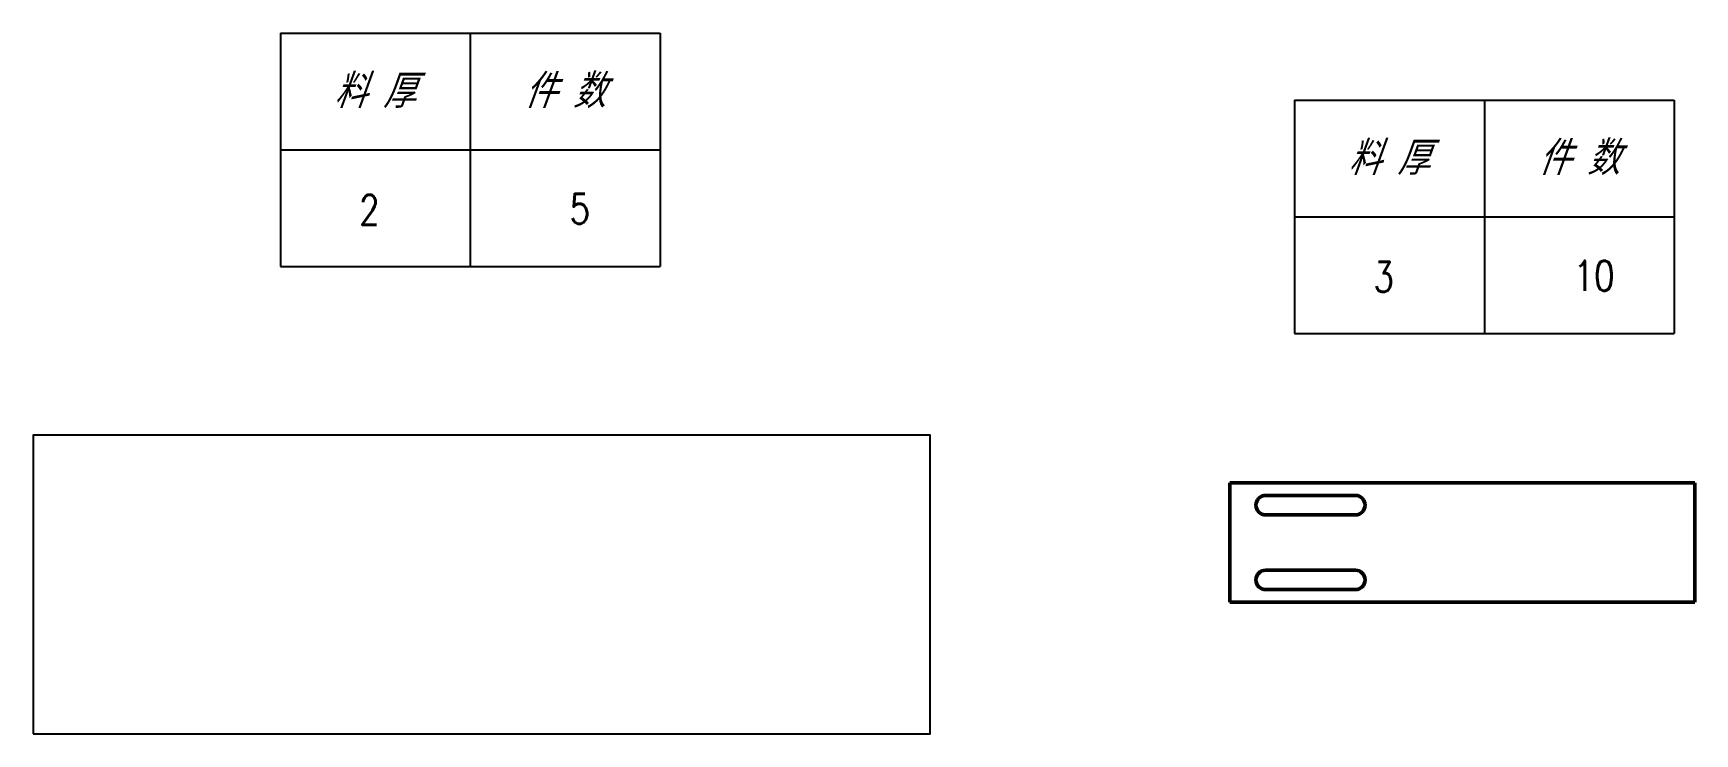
# Model space of a CAD drawing. Header units: millimetres. Extents: x 115 to 5146, y 57 to 1134.
# Drawn here: x 1209 to 1764, y 848 to 1082 of the extents above; entities that cross this region are included whole.
import ezdxf
from ezdxf.enums import TextEntityAlignment as Align

# ---------------------------------------------------------------- set-up
doc = ezdxf.new("R2010")
doc.units = ezdxf.units.MM
doc.layers.add('DRAWING', color=7, linetype='Continuous', lineweight=50)
doc.styles.add('DIM', font='romans.shx', dxfattribs={"width": 0.8, "bigfont": 'bigfont.shx'})
doc.styles.get("Standard").update_dxf_attribs({"font": 'txt.shx', "width": 0.8, "oblique": 20, "bigfont": 'bigfont.shx'})

# ---------------------------------------------------------------- blocks, each defined once
blk = doc.blocks.new('*T132')
at = {"color": 0, "linetype": 'ByBlock', "lineweight": -2, "transparency": 16777216}
for p, q in [((0, 0), (127, 0)), ((0, 0), (0, -78)), ((63.5, 0), (63.5, -78)), ((127, 0), (127, -78)), ((0, -39), (127, -39)), ((0, -78), (127, -78))]:
    blk.add_line(p, q, dxfattribs=at)
at = {"color": 0, "transparency": 16777216, "char_height": 10, "width": 60.5, "attachment_point": 5}
for s, insert in [('{\\fSimSun|b0|i0|c134|p2;料 厚}', (31.75, -19.5)), ('{\\fSimSun|b0|i0|c134|p2;件 数}', (95.25, -19.5))]:
    blk.add_mtext(s, dxfattribs=dict(at, insert=insert))
blk = doc.blocks.new('拆图参数')
blk.add_blockref('*T132', (-63.5, 78))
at = {"style": 'DIM', "width": 0.8}
blk.add_attdef('6', text='', height=10, dxfattribs=at).set_placement((-37.13, 18.91), align=Align.MIDDLE_LEFT)
blk.add_attdef('1', text='', height=10, dxfattribs=at).set_placement((36.65, 19.27), align=Align.MIDDLE_CENTER)

msp = doc.modelspace()

# ---------------------------------------------------------------- linework, layer by layer
at = {"color": 7}
msp.add_lwpolyline([(1208.505, 847.834), (1508.505, 847.834), (1508.505, 947.684), (1208.505, 947.684)], close=True, dxfattribs=at)
at = {"layer": 'DRAWING'}
for p, q in [((1608.656, 931.803), (1764.156, 931.803)), ((1608.656, 891.803), (1608.656, 931.803)), ((1764.156, 891.803), (1764.156, 931.803)), ((1620.656, 927.553), (1650.656, 927.553)), ((1650.656, 921.053), (1620.656, 921.053)), ((1620.656, 902.553), (1650.656, 902.553)), ((1650.656, 896.053), (1620.656, 896.053)), ((1608.656, 891.803), (1764.156, 891.803))]:
    msp.add_line(p, q, dxfattribs=at)
for centre, start, end in [((1620.656, 924.303), 90, 270), ((1650.656, 924.303), 270, 90), ((1620.656, 899.303), 90, 270), ((1650.656, 899.303), 270, 90)]:
    msp.add_arc(centre, 3.25, start, end, dxfattribs=at)

# ---------------------------------------------------------------- block references
at = {"color": 7}
for p, values in [((1354.651, 1004.163), {'1': '5', '6': '2'}), ((1693.81, 981.769), {'1': '10', '6': '3'})]:
    msp.add_blockref('拆图参数', p, dxfattribs=at).add_auto_attribs(values)

doc.saveas('drawing.dxf')
